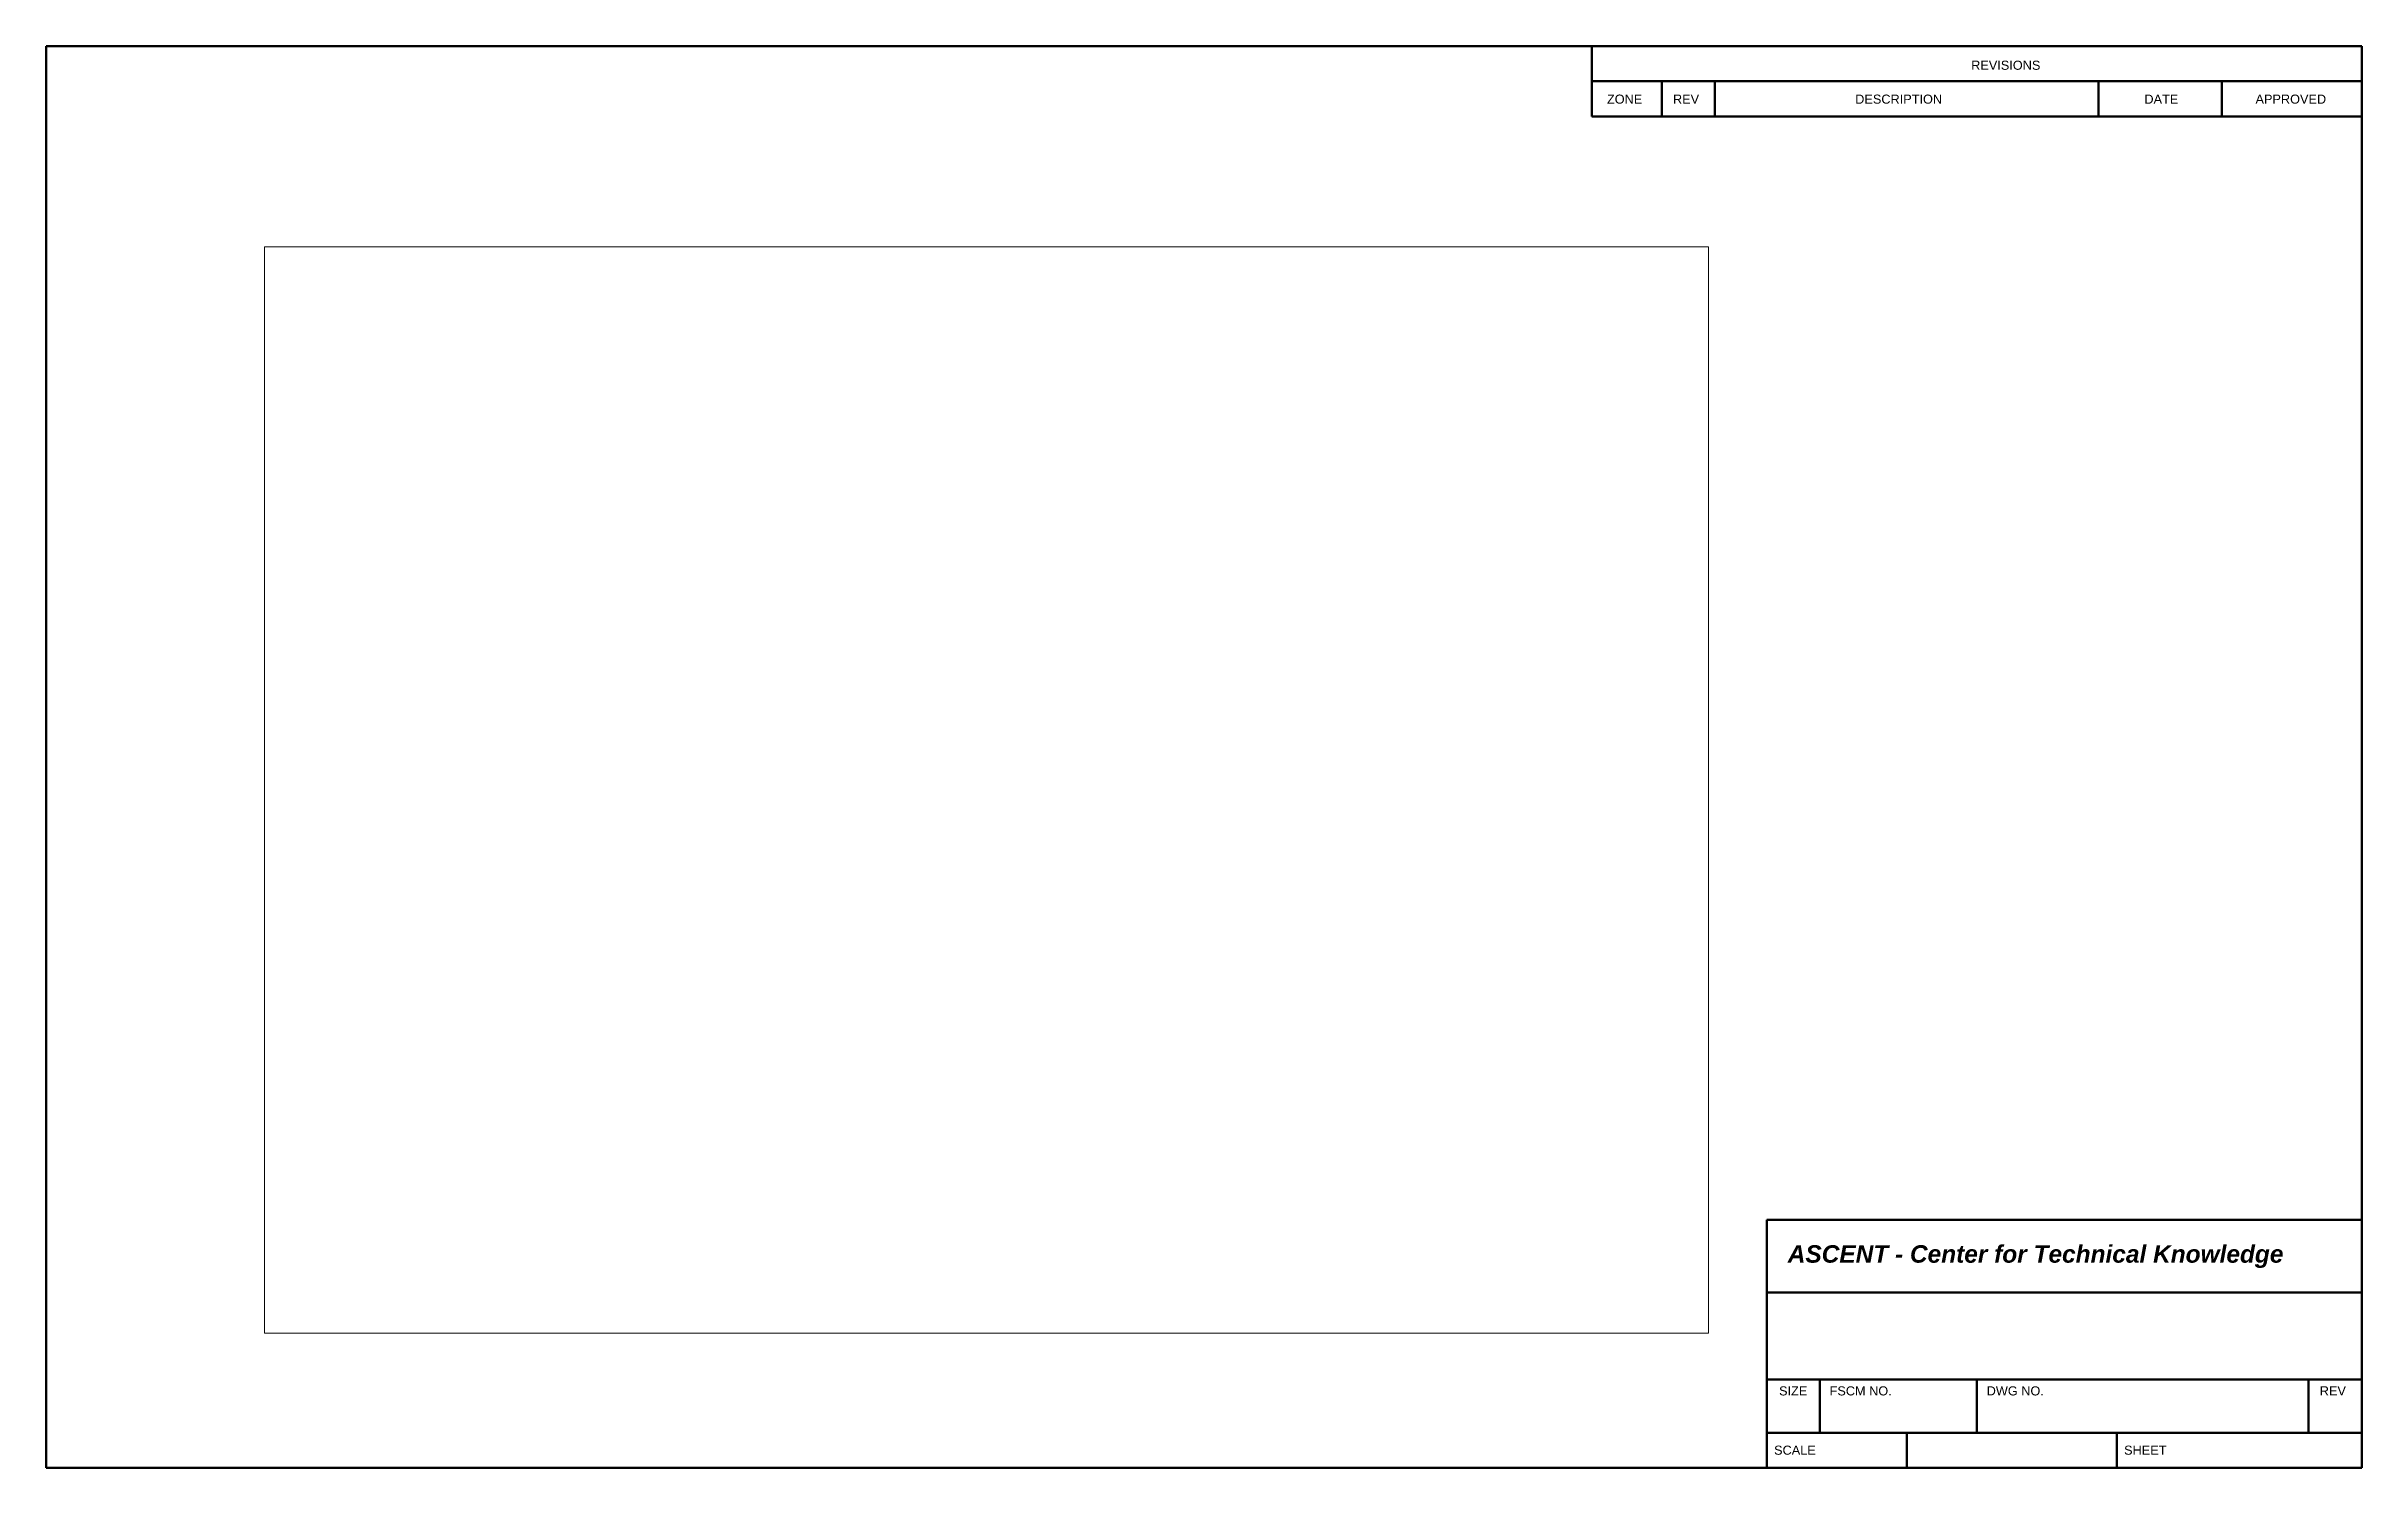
# Paper-space layout 'B-Sized' of a CAD drawing. Header units: inches. Extents: x 0 to 16.5, y 0 to 10.2.
import ezdxf

# ---------------------------------------------------------------- set-up
doc = ezdxf.new("R2010")
doc.units = ezdxf.units.IN
doc.header["$MEASUREMENT"] = 0
doc.layers.add('Border', color=5, linetype='Continuous', lineweight=50)
doc.layers.add('Object', color=7, linetype='Continuous', lineweight=70)
doc.layers.add('Viewports', color=8, linetype='Continuous', plot=False)
doc.styles.add('Logo', font='arialbi.ttf')
doc.styles.get("Standard").update_dxf_attribs({"font": 'arial.ttf'})

# ---------------------------------------------------------------- blocks, each defined once
blk = doc.blocks.new('TBLK-ANSI EXPANDED B (17.00x11.00)')
at = {"layer": 'Border'}
for p, q in [((0, 10.15), (0, 0)), ((16.54, 10.15), (0, 10.15)), ((11.04, 10.15), (11.04, 9.65)), ((16.54, 0), (16.54, 10.15)), ((16.54, 0), (16.54, 10.15)), ((11.04, 9.9), (16.54, 9.9)), ((11.54, 9.65), (11.54, 9.9)), ((11.92, 9.65), (11.92, 9.9)), ((14.66, 9.65), (14.66, 9.9)), ((15.54, 9.65), (15.54, 9.9)), ((11.04, 9.65), (16.54, 9.65)), ((12.29, 0), (12.29, 1.77)), ((12.29, 1.77), (16.54, 1.77)), ((12.29, 1.25), (16.54, 1.25)), ((12.29, 0.63), (16.54, 0.63)), ((12.67, 0.25), (12.67, 0.63)), ((13.79, 0.25), (13.79, 0.63)), ((16.16, 0.25), (16.16, 0.63)), ((12.29, 0.25), (16.54, 0.25)), ((13.29, 0), (13.29, 0.25)), ((14.79, 0), (14.79, 0.25)), ((0, 0), (16.54, 0))]:
    blk.add_line(p, q, dxfattribs=at)
for s, p in [('REVISIONS', (13.7502, 9.9825)), ('ZONE', (11.1487, 9.7403)), ('REV', (11.6201, 9.7403)), ('DESCRIPTION', (12.922, 9.7403)), ('DATE', (14.9877, 9.7403)), ('APPROVED', (15.7814, 9.7403)), ('SIZE', (12.3779, 0.5159)), ('FSCM NO.', (12.7389, 0.5159)), ('DWG NO.', (13.861, 0.5159)), ('REV', (16.2405, 0.5159)), ('SCALE', (12.3423, 0.0925)), ('SHEET', (14.8428, 0.0925))]:
    blk.add_text(s, height=0.065, dxfattribs=at).set_placement(p)
at = {"layer": 'Border', "style": 'Logo'}
blk.add_text('ASCENT - Center for Technical Knowledge', height=0.125, dxfattribs=at).set_placement((12.44, 1.4638))

psp = doc.layouts.new('B-Sized')

# ---------------------------------------------------------------- block references
at = {"layer": 'Object'}
psp.add_blockref('TBLK-ANSI EXPANDED B (17.00x11.00)', (0, 0), dxfattribs=at)

# ---------------------------------------------------------------- viewports
at = {"layer": 'Viewports'}
psp.add_viewport(center=(6.716, 4.839), size=(10.317, 7.75818), view_center_point=(42.704, 26.693), view_height=15.51636, dxfattribs=at)

doc.saveas('drawing.dxf')
